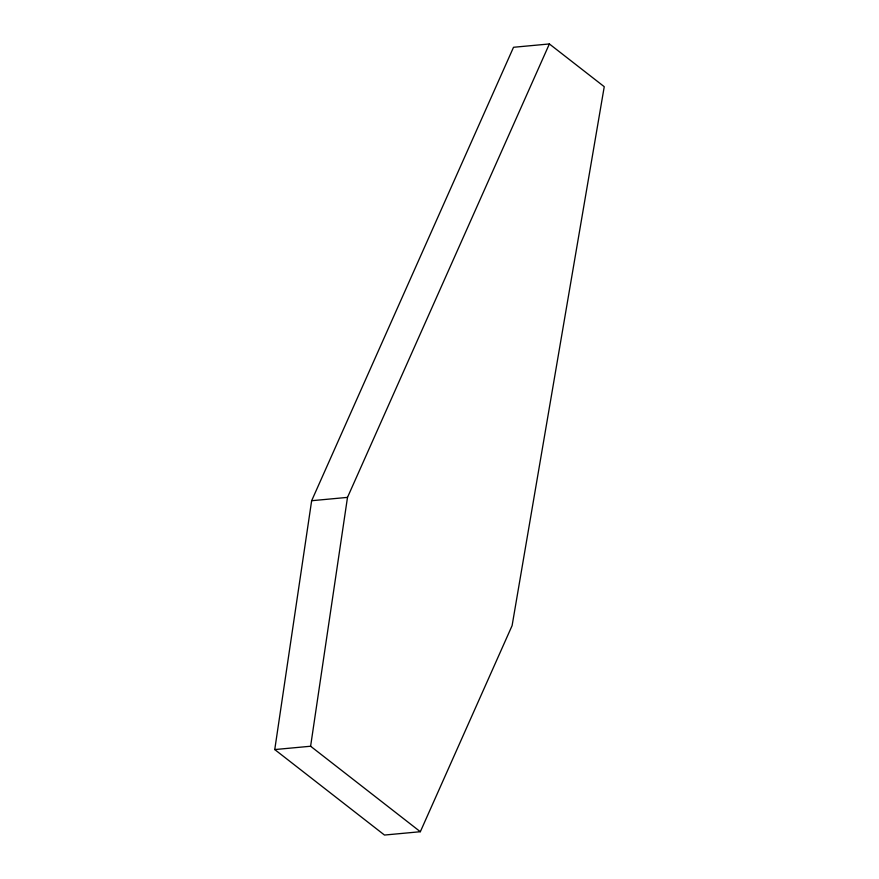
<?xml version="1.0" encoding="UTF-8"?>
<svg xmlns="http://www.w3.org/2000/svg" width="879" height="879" viewBox="0 0 879 879"><rect width="100%" height="100%" fill="white"/><g stroke="black" fill="none" stroke-linecap="round" stroke-linejoin="round"><path stroke-width="1.32" d="M274.753 749.567L311.649 500.711L513.523 47.279L549.375 43.95L604.247 86.691L512.105 625.617L420.338 831.721L384.486 835.05L274.753 749.567L310.606 746.238L420.338 831.721M310.606 746.238L347.502 497.382L549.375 43.95M311.649 500.711L347.502 497.382"/></g></svg>
